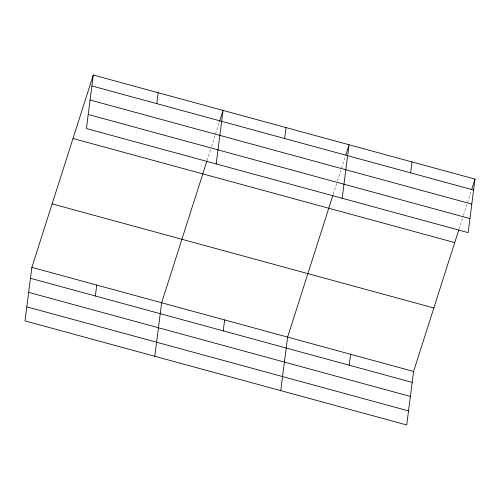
<?xml version="1.0" encoding="UTF-8"?>
<svg xmlns="http://www.w3.org/2000/svg" width="500" height="500" viewBox="0 0 500 500"><rect width="100%" height="100%" fill="white"/><g stroke="black" fill="none" stroke-linecap="round" stroke-linejoin="round"><path stroke-width="0.38" stroke-dasharray="2.5 1.88" d="M207.037 160.594L210.569 149.525M211.513 146.575L219.288 122.212M333.237 194.206L337.244 181.656M337.481 180.919L345.262 156.562M458.975 229.294L463.219 216.006M463.45 215.269L471.231 190.912"/><path stroke-width="0.75" d="M93.275 75.019L86.412 128.55L468.144 232.631L475 179.1L93.275 75.019L31.856 267.369L25 320.9L406.725 424.981L413.587 371.45L458.738 230.031M95.35 295.994L96.75 285.062M156.769 103.644L158.169 92.713M154.787 356.287L161.644 302.756L206.8 161.331M216.2 163.938L223.062 110.406L219.525 121.475M223.231 330.863L224.631 319.931M284.644 138.506L286.044 127.581M280.756 390.637L287.613 337.106L333.006 194.944M342.175 198.281L349.031 144.75L345.731 155.087M349.2 365.206L350.6 354.281M410.613 172.856L412.013 161.925M471.7 189.431L475 179.1M91.875 85.944L473.6 190.031M90.069 100.006L471.8 204.088M88.219 114.488L469.944 218.575M73.006 138.494L454.731 242.575M52.125 203.894L433.85 307.975M31.856 267.369L413.587 371.45M30.456 278.3L412.188 382.381M28.656 292.356L410.381 396.438M26.8 306.844L408.531 410.925"/></g></svg>
